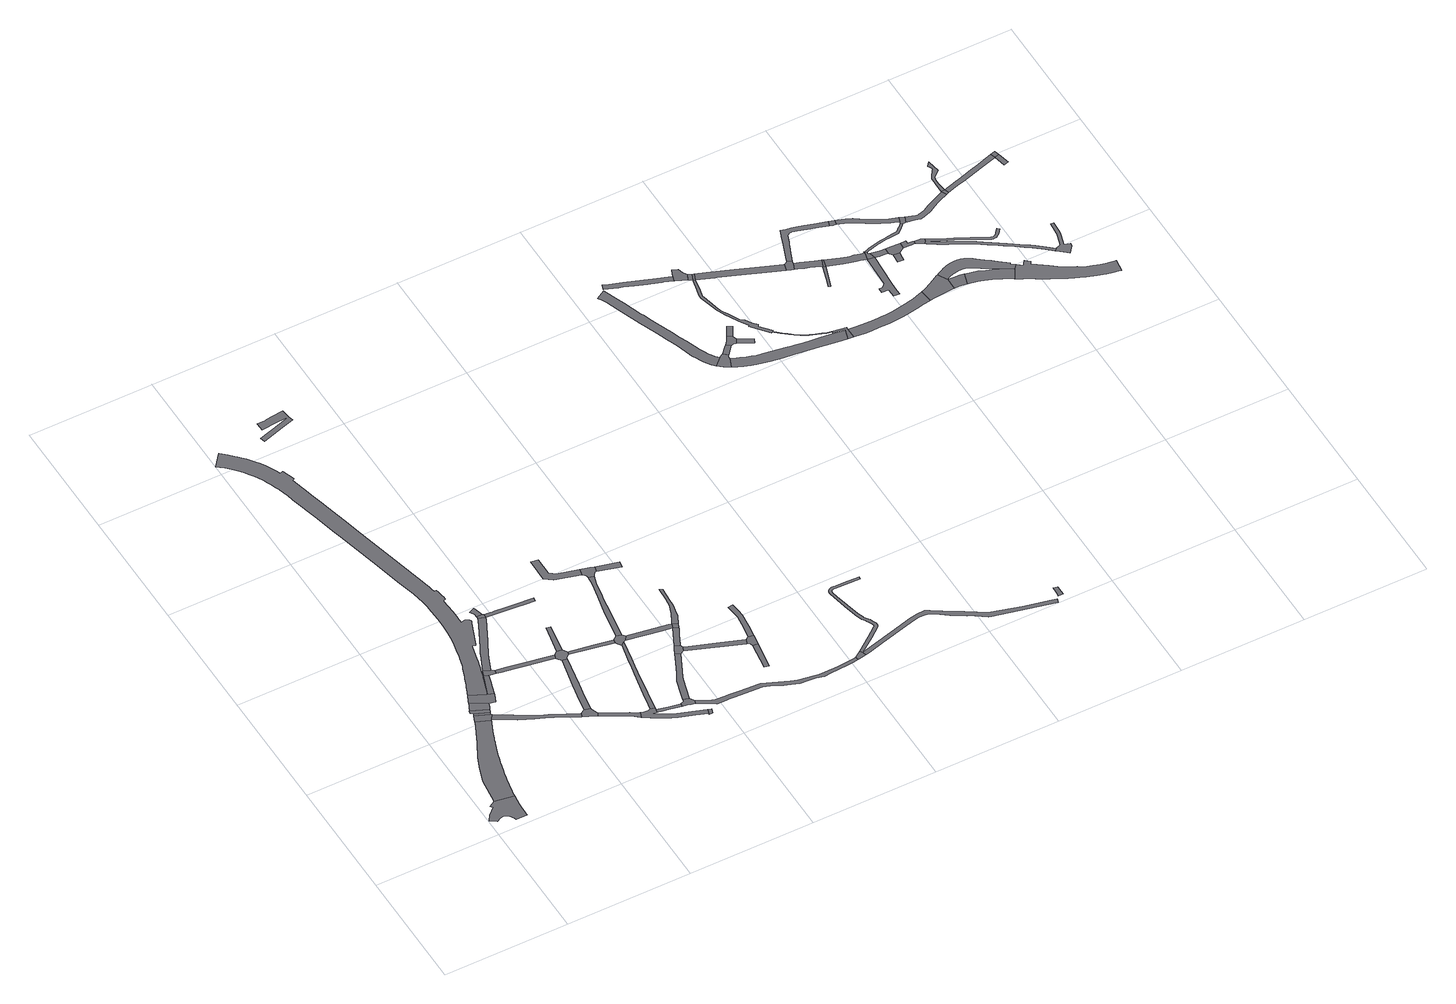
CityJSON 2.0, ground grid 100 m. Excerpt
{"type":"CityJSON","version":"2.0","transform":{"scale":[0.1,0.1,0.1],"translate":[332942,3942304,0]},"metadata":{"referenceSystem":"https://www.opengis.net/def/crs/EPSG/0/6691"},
"CityObjects":{
"road1":{"type":"Road","geometry":[{"type":"MultiSurface","lod":"1","boundaries":[[[0,1,2,3,4,5,6,7,8,9,10,11,12,13,14,15,16,17,18,19,20,21,22,23,24]]]}]},
"road2":{"type":"Road","attributes":{"function":"3","RoadStructureAttribute.sectionType":"1"},"geometry":[{"type":"MultiSurface","lod":"1","boundaries":[[[23,25,26,27,28,29,30,31,32,33,34,35,36,37,38,39,40,41,42,43,44,45,46,47,48,49,50,51,52,53,54,55,56,57,58,59,60,61,62,63,64,65,66,67,68,24]]]}]},
"road3":{"type":"Road","geometry":[{"type":"MultiSurface","lod":"1","boundaries":[[[69,70,71,72,64,63,73]]]}]},
"road4":{"type":"Road","attributes":{"function":"3","RoadStructureAttribute.sectionType":"1"},"geometry":[{"type":"MultiSurface","lod":"1","boundaries":[[[74,71,70,75,76]]]}]},
"road5":{"type":"Road","attributes":{"function":"3","RoadStructureAttribute.sectionType":"1"},"geometry":[{"type":"MultiSurface","lod":"1","boundaries":[[[77,78,79,80,81,82,74,76]]]}]},
"road6":{"type":"Road","attributes":{"function":"3","RoadStructureAttribute.sectionType":"1"},"geometry":[{"type":"MultiSurface","lod":"1","boundaries":[[[83,84,85,79,78,86,87,88,89]]]}]},
"road7":{"type":"Road","geometry":[{"type":"MultiSurface","lod":"1","boundaries":[[[90,91,92,93,94,89,88,95,96,97,98]]]}]},
"road8":{"type":"Road","attributes":{"RoadStructureAttribute.sectionType":"1"},"geometry":[{"type":"MultiSurface","lod":"1","boundaries":[[[97,99,100,101,102,103,98]]]}]},
"road9":{"type":"Road","attributes":{"RoadStructureAttribute.sectionType":"1"},"geometry":[{"type":"MultiSurface","lod":"1","boundaries":[[[104,105,106,107,108,109,110,69,73,111,112,113,114,115,116,117,118,119]]]}]},
"road10":{"type":"Road","geometry":[{"type":"MultiSurface","lod":"1","boundaries":[[[120,121,122,123,102,101,124,125]]]}]},
"road11":{"type":"Road","attributes":{"function":"3","RoadStructureAttribute.sectionType":"7"},"geometry":[{"type":"MultiSurface","lod":"1","boundaries":[[[126,127,128,129,130,131,132,133,134,135,136,137,138,139,140,141,142,143,144,145,146,147,148,149,91,90,150,151,152,153,154,155,156,157,158,159,160,161,162,163,164,165,166,167,168,169,170,171,172,173,174,175,176,177,178,179,180,181,182,183,184,185,186,187,188,189,190,191,192,193,194,195,196,197,198,199,200,201,202,203,204,205,206,207,208,209,210,211,212,213,214,215,216,217,218,219,220,221,222,223,224,225,226,227,228,229,230,231,232,233,234,235,236,237,238,239,240,241,242,243,244,245,246,247,248,249,250,251,252,253,254,255,256,257,258,259,260,261,262,263,264,265,266,267,268,269,270,271,272,273]]]}]},
"road12":{"type":"Road","attributes":{"RoadStructureAttribute.sectionType":"1"},"geometry":[{"type":"MultiSurface","lod":"1","boundaries":[[[121,274,275,276,277,278,279,280,281,282,283,284,285,286,287,288,289,122]]]}]},
"road13":{"type":"Road","geometry":[{"type":"MultiSurface","lod":"1","boundaries":[[[290,291,292,293,294,295,296,104,119]]]}]},
"road14":{"type":"Road","attributes":{"RoadStructureAttribute.sectionType":"1"},"geometry":[{"type":"MultiSurface","lod":"1","boundaries":[[[297,298,299,300,301,302,303,304,305,306,307,308,309,310,120,125]]]}]},
"road15":{"type":"Road","attributes":{"RoadStructureAttribute.sectionType":"1"},"geometry":[{"type":"MultiSurface","lod":"1","boundaries":[[[311,312,295,294,313,314,315,316]]]}]},
"road16":{"type":"Road","attributes":{"RoadStructureAttribute.sectionType":"1"},"geometry":[{"type":"MultiSurface","lod":"1","boundaries":[[[317,318,319,292,291,320,321,322,323,324]]]}]},
"road17":{"type":"Road","geometry":[{"type":"MultiSurface","lod":"1","boundaries":[[[325,326,327,328,329,282,281,330]]]}]},
"road18":{"type":"Road","geometry":[{"type":"MultiSurface","lod":"1","boundaries":[[[331,332,333,334,335,336,337,338,339,340,328,327]]]}]},
"road19":{"type":"Road","geometry":[{"type":"MultiSurface","lod":"1","boundaries":[[[315,341,342,343,344,345,304,303,316]]]}]},
"road20":{"type":"Road","attributes":{"RoadStructureAttribute.sectionType":"1"},"geometry":[{"type":"MultiSurface","lod":"1","boundaries":[[[344,346,347,348,349,345]]]}]},
"road21":{"type":"Road","attributes":{"RoadStructureAttribute.sectionType":"1"},"geometry":[{"type":"MultiSurface","lod":"1","boundaries":[[[281,350,351,352,353,354,355,356,357,358,359,360,361,362,363,330]]]}]},
"road22":{"type":"Road","geometry":[{"type":"MultiSurface","lod":"1","boundaries":[[[323,364,365,366,367,368,369,370,371,372,373,374,375,376,377,378,379,380,381,382,383,384,385,386,387,388,324]]]}]},
"road23":{"type":"Road","geometry":[{"type":"MultiSurface","lod":"1","boundaries":[[[389,390,391,383,382,392,393,394,395]]]}]},
"road24":{"type":"Road","attributes":{"RoadStructureAttribute.sectionType":"1"},"geometry":[{"type":"MultiSurface","lod":"1","boundaries":[[[396,397,398,399,400,401,402,403,404,405,406,407,402,408]]]}]},
"road25":{"type":"Road","attributes":{"RoadStructureAttribute.sectionType":"1"},"geometry":[{"type":"MultiSurface","lod":"1","boundaries":[[[409,410,343,342,411]]]}]},
"road26":{"type":"Road","attributes":{"RoadStructureAttribute.sectionType":"1"},"geometry":[{"type":"MultiSurface","lod":"1","boundaries":[[[412,413,414,415,416,386,385,417,418,419,420,421,422,423]]]}]},
"road27":{"type":"Road","geometry":[{"type":"MultiSurface","lod":"1","boundaries":[[[424,425,426,427,428,429,430,389,395]]]}]},
"road28":{"type":"Road","geometry":[{"type":"MultiSurface","lod":"1","boundaries":[[[431,373,372,432,433]]]}]},
"road29":{"type":"Road","geometry":[{"type":"MultiSurface","lod":"1","boundaries":[[[434,435,409,411,436,423,422,437,438]]]}]},
"road30":{"type":"Road","attributes":{"RoadStructureAttribute.sectionType":"1"},"geometry":[{"type":"MultiSurface","lod":"1","boundaries":[[[439,440,441,442,443,429,428,444,445,446,447]]]}]},
"road31":{"type":"Road","attributes":{"RoadStructureAttribute.sectionType":"1"},"geometry":[{"type":"MultiSurface","lod":"1","boundaries":[[[448,449,450,451,435,434,452,453,454,455,456,457]]]}]},
"road32":{"type":"Road","attributes":{"RoadStructureAttribute.sectionType":"1"},"geometry":[{"type":"MultiSurface","lod":"1","boundaries":[[[458,459,460,461,462,463,464,465]]]}]},
"road33":{"type":"Road","attributes":{"RoadStructureAttribute.sectionType":"1"},"geometry":[{"type":"MultiSurface","lod":"1","boundaries":[[[437,466,467,468,469,438]]]}]},
"road34":{"type":"Road","geometry":[{"type":"MultiSurface","lod":"1","boundaries":[[[470,471,472,447,446,473,474,475]]]}]},
"road35":{"type":"Road","attributes":{"RoadStructureAttribute.sectionType":"1"},"geometry":[{"type":"MultiSurface","lod":"1","boundaries":[[[467,470,475,476,477,478,479,480]]]}]},
"road36":{"type":"Road","geometry":[{"type":"MultiSurface","lod":"1","boundaries":[[[481,482,483,484,485,486,465,464,487,488,448,457]]]}]},
"road37":{"type":"Road","geometry":[{"type":"MultiSurface","lod":"1","boundaries":[[[489,468,467,480]]]}]},
"road38":{"type":"Road","attributes":{"RoadStructureAttribute.sectionType":"1"},"geometry":[{"type":"MultiSurface","lod":"1","boundaries":[[[490,491,492,474,473,493]]]}]},
"road39":{"type":"Road","attributes":{"RoadStructureAttribute.sectionType":"1"},"geometry":[{"type":"MultiSurface","lod":"1","boundaries":[[[494,495,485,484]]]}]},
"road40":{"type":"Road","attributes":{"RoadStructureAttribute.sectionType":"1"},"geometry":[{"type":"MultiSurface","lod":"1","boundaries":[[[496,497,498,499,500,501,502,503,504,505,506,507,508,468,489]]]}]},
"road41":{"type":"Road","attributes":{"RoadStructureAttribute.sectionType":"1"},"geometry":[{"type":"MultiSurface","lod":"1","boundaries":[[[509,510,511,512,513,514,515,516,517,518,519,520,521,522,523,427,426,524,525,526,527,528,529,530,531,532,533,534,535,536,537,538,539,540,541,542]]]}]},
"road42":{"type":"Road","attributes":{"RoadStructureAttribute.sectionType":"1"},"geometry":[{"type":"MultiSurface","lod":"1","boundaries":[[[543,544,545,546]]]}]},
"road43":{"type":"Road","geometry":[{"type":"MultiSurface","lod":"1","boundaries":[[[547,546,545,548,549,490,493]]]}]},
"road44":{"type":"Road","attributes":{"RoadStructureAttribute.sectionType":"1"},"geometry":[{"type":"MultiSurface","lod":"1","boundaries":[[[548,550,551,552,553,554,555,556,557,558,559,549]]]}]},
"road45":{"type":"Road","geometry":[{"type":"MultiSurface","lod":"1","boundaries":[[[542,541,560,561,562,563]]]}]},
"road46":{"type":"Road","attributes":{"RoadStructureAttribute.sectionType":"1"},"geometry":[{"type":"MultiSurface","lod":"1","boundaries":[[[564,565,566,567,568,569,570,571,572,573,574,575,576,577,578,579,580,581,582,583,584,585,586,587,588,589,590,591,592,593,594,595,596,597,598,599,600,601,602,603,604,605,606,607,608,609,610,611,612,613,614,615,616,617,618,619,620,621,622,623,624,625,626,627,628,563,562]]]}]},
"road47":{"type":"Road","attributes":{"RoadStructureAttribute.sectionType":"1"},"geometry":[{"type":"MultiSurface","lod":"1","boundaries":[[[561,629,630,631,632,633,634,635,636,637,638,639,640,641,642,643,644,645,646,647,648,649,650,651,652,653,654,562]]]}]},
"road48":{"type":"Road","attributes":{"function":"2","RoadStructureAttribute.sectionType":"1"},"geometry":[{"type":"MultiSurface","lod":"1","boundaries":[[[655,656,657,658,659,660,661,662,663,664,665,666,667,668,669,670,671,672,673,674,675,676,677,678,679,680,681,682,683,684,685,686,687,688,689,690,691,692,693,694,695]]]}]},
"road49":{"type":"Road","geometry":[{"type":"MultiSurface","lod":"1","boundaries":[[[694,696,697,698,699,700,701,702,703,704,705,695]]]}]},
"road50":{"type":"Road","geometry":[{"type":"MultiSurface","lod":"1","boundaries":[[[706,707,708,709,710]]]}]},
"road51":{"type":"Road","attributes":{"RoadStructureAttribute.sectionType":"1"},"geometry":[{"type":"MultiSurface","lod":"1","boundaries":[[[711,704,703,712,713]]]}]},
"road52":{"type":"Road","attributes":{"RoadStructureAttribute.sectionType":"1"},"geometry":[{"type":"MultiSurface","lod":"1","boundaries":[[[714,715,716,717,718,719,720,721,722,723,724,725,726,727,728,729,730,731,732,733,734]]]}]},
"road53":{"type":"Road","geometry":[{"type":"MultiSurface","lod":"1","boundaries":[[[735,736,737,713,712,738,739,740]]]}]},
"road54":{"type":"Road","attributes":{"RoadStructureAttribute.sectionType":"1"},"geometry":[{"type":"MultiSurface","lod":"1","boundaries":[[[741,742,736,735]]]}]},
"road55":{"type":"Road","geometry":[{"type":"MultiSurface","lod":"1","boundaries":[[[739,743,744,740]]]}]},
"road56":{"type":"Road","geometry":[{"type":"MultiSurface","lod":"1","boundaries":[[[725,724,745,746,747,748,749,750,751,752]]]}]},
"road57":{"type":"Road","attributes":{"function":"2","RoadStructureAttribute.sectionType":"1"},"geometry":[{"type":"MultiSurface","lod":"1","boundaries":[[[753,754,755,756,757,758,759,760,761,762,763,764,765,766,767,700,699,768,769,770,771,772,773,774,775,776,777,778,779,780,781,782,783]]]}]},
"road58":{"type":"Road","attributes":{"RoadStructureAttribute.sectionType":"1"},"geometry":[{"type":"MultiSurface","lod":"1","boundaries":[[[748,747,784,785,786]]]}]},
"road59":{"type":"Road","geometry":[{"type":"MultiSurface","lod":"1","boundaries":[[[785,787,788,789,786]]]}]},
"road60":{"type":"Road","attributes":{"RoadStructureAttribute.sectionType":"1"},"geometry":[{"type":"MultiSurface","lod":"1","boundaries":[[[790,791,792,793,794,795,796,797,798,799,800,801,802,803,804,805,806,807,808,809,810,811,812,813,814,815,816,817,818,819,820,821,822,788,787,823,824,825,826,827,828,829,830,831,832,833,834,835,836,837,838,839,840,841,842,843,844,845,846,847,848]]]}]},
"road61":{"type":"Road","attributes":{"RoadStructureAttribute.sectionType":"1"},"geometry":[{"type":"MultiSurface","lod":"1","boundaries":[[[849,850,851,852,853,789,788,854,855,856,857,858,859]]]}]},
"road62":{"type":"Road","geometry":[{"type":"MultiSurface","lod":"1","boundaries":[[[783,860,861,862,863,790,848,864,865,753]]]}]},
"road63":{"type":"Road","geometry":[{"type":"MultiSurface","lod":"1","boundaries":[[[866,867,868,869,870,871,872,873,874,849,859]]]}]},
"road64":{"type":"Road","attributes":{"RoadStructureAttribute.sectionType":"1"},"geometry":[{"type":"MultiSurface","lod":"1","boundaries":[[[867,875,876,877,878,879,880,881,882,883,868]]]}]},
"road65":{"type":"Road","attributes":{"RoadStructureAttribute.sectionType":"1"},"geometry":[{"type":"MultiSurface","lod":"1","boundaries":[[[884,885,886,887,888,889,890]]]}]},
"road66":{"type":"Road","attributes":{"function":"2","RoadStructureAttribute.sectionType":"1"},"geometry":[{"type":"MultiSurface","lod":"1","boundaries":[[[891,892,893,894,895,896,897,898,899,900,901,902,903,904,905,906,907,908,909,910,911,912,913,914,915,916,917,862,861]]]}]},
"road67":{"type":"Road","geometry":[{"type":"MultiSurface","lod":"1","boundaries":[[[918,880,879,884,890]]]}]},
"road68":{"type":"Road","attributes":{"RoadStructureAttribute.sectionType":"1"},"geometry":[{"type":"MultiSurface","lod":"1","boundaries":[[[919,920,921,922,923,924,925,926,927,928,929,870,869,930,931,932,933,934,935,936,937,938,939,940,941,942,943,944,945]]]}]},
"road69":{"type":"Road","attributes":{"RoadStructureAttribute.sectionType":"1"},"geometry":[{"type":"MultiSurface","lod":"1","boundaries":[[[946,947,948,949,950,951,952,953,918,890,954,955,956,957,958]]]}]},
"road70":{"type":"Road","geometry":[{"type":"MultiSurface","lod":"1","boundaries":[[[958,959,960,961,962,963,964,965,966,967,968,969,970,971,972]]]}]},
"road71":{"type":"Road","geometry":[{"type":"MultiSurface","lod":"1","boundaries":[[[973,974,975,976,977,978,979,980,981,946,958,972]]]}]},
"road72":{"type":"Road","geometry":[{"type":"MultiSurface","lod":"1","boundaries":[[[982,919,945,983,984,985,986]]]}]},
"road73":{"type":"Road","attributes":{"RoadStructureAttribute.sectionType":"1"},"geometry":[{"type":"MultiSurface","lod":"1","boundaries":[[[987,988,989,990,991,992,993,994,973,972]]]}]},
"road74":{"type":"Road","geometry":[{"type":"MultiSurface","lod":"1","boundaries":[[[995,996,997,906,905,998,999,1000,1001,1002,1003,1004,1005,1006]]]}]},
"road75":{"type":"Road","geometry":[{"type":"MultiSurface","lod":"1","boundaries":[[[1007,1008,1009,1010,1011]]]}]},
"road76":{"type":"Road","geometry":[{"type":"MultiSurface","lod":"1","boundaries":[[[1010,1012,1013,1014,991,990,1015,1011]]]}]},
"road77":{"type":"Road","attributes":{"RoadStructureAttribute.sectionType":"1"},"geometry":[{"type":"MultiSurface","lod":"1","boundaries":[[[1016,1017,1018,1019,1020,1021,1022,1023,1024,1025,1026,1027,1028,1029,1030,1031,1032,1033,1034,1035,1036,1037,1038,1039,1040,1041,1042,1043,1044,981,980]]]}]},
"road78":{"type":"Road","attributes":{"RoadStructureAttribute.sectionType":"1"},"geometry":[{"type":"MultiSurface","lod":"1","boundaries":[[[1045,1046,1047,1048,1049,1050,1051,1052,1053,1054,1055,1056,1057,1058,1059,982,986,1060,1061,1062,1063,1064,1065,1066,1067,1068,1069]]]}]},
"road79":{"type":"Road","attributes":{"function":"2","RoadStructureAttribute.sectionType":"1"},"geometry":[{"type":"MultiSurface","lod":"1","boundaries":[[[1070,1071,1072,1073,1074,1004,1003,1075,1076,1077]]]}]},
"road80":{"type":"Road","attributes":{"RoadStructureAttribute.sectionType":"1"},"geometry":[{"type":"MultiSurface","lod":"1","boundaries":[[[1078,1079,1080,1081,1082,1013,1012,1083,1084,1085]]]}]},
"road81":{"type":"Road","geometry":[{"type":"MultiSurface","lod":"1","boundaries":[[[1086,1087,1088,1089,1090,1091,1092,1093,1094,1095,1096,1078,1085]]]}]},
"road82":{"type":"Road","geometry":[{"type":"MultiSurface","lod":"1","boundaries":[[[1068,1097,1031,1030,1098,1099,1100,1101,1102,1069]]]}]},
"road83":{"type":"Road","attributes":{"RoadStructureAttribute.sectionType":"1"},"geometry":[{"type":"MultiSurface","lod":"1","boundaries":[[[1005,1103,1104,1105,1106,1107,1108,1109,1110,1111,1112,1113,1114,1115,1116,1117,1118,1119,1120,1121,1122,1123,1124,1125,1126,1127,1128,1129,1130,1131,1132,1133,1134,1135,1136,1137,1138,1139,1140,1141,1142,1143,1006]]]}]},
"road84":{"type":"Road","attributes":{"function":"2"},"geometry":[{"type":"MultiSurface","lod":"1","boundaries":[[[1144,1145,1146,1147,1148,1149,1150,1151,1152,1153,1154,1070,1077,1155,1156,1157,1158,1159,1160,1161,1162,1163]]]}]},
"road85":{"type":"Road","attributes":{"RoadStructureAttribute.sectionType":"1"},"geometry":[{"type":"MultiSurface","lod":"1","boundaries":[[[1164,1165,1166,1167,1168,1169,1170,1171,1172,1173,1174,1175,1176,1177,1178,1179,1180,1181,1182,1183,1184,1185,1186,1187,1188,1189,1190,1191,1192,1193,1194,1195,1196,1197,1198,1102,1101]]]}]},
"road86":{"type":"Road","attributes":{"RoadStructureAttribute.sectionType":"1"},"geometry":[{"type":"MultiSurface","lod":"1","boundaries":[[[1199,1200,1201,1202,1203,1204,1205,1206,1207,1208,1209,1210,1211,1212,1213,1214,1215,1216,1090,1217,1218,1219,1220,1221,1222,1223,1224,1225,1226,1227,1228,1229,1230,1231,1232,1233,1234,1235,1236,1237,1238,1239,1091,1090,1089,1240,1241,1242,1243,1244,1245,1246,1247,1248,1249,1250,1251,1252,1253,1254,1255,1256,1257,1258,1259]]]}]},
"road87":{"type":"Road","geometry":[{"type":"MultiSurface","lod":"1","boundaries":[[[1260,1180,1179,1261,1262]]]}]},
"road88":{"type":"Road","geometry":[{"type":"MultiSurface","lod":"1","boundaries":[[[1263,1264,1265,1266,1267,1268,1269,1270,1271,1272,1273,1274,1275,1276,1277,1278,1279,1280,1281,1282,1283,1284,1285,1286,1287,1288,1289,1290,1291,1292,1293,1294,1295,1122,1121,1144,1163]]]}]},
"road89":{"type":"Road","attributes":{"RoadStructureAttribute.sectionType":"1"},"geometry":[{"type":"MultiSurface","lod":"1","boundaries":[[[1296,1297,1298,1299,1300,1301,1302,1303,1304,1305,1306,1307,1308,1309,1310,1311,1312,1313,1314,1315,1316,1317,1318,1319,1320,1260,1262]]]}]},
"road90":{"type":"Road","geometry":[{"type":"MultiSurface","lod":"1","boundaries":[[[1259,1258,1321,1322,1323,1324,1325,1326,1327,1328,1329,1330,1331,1332,1333,1334,1335,1336,1337,1338,1339]]]}]},
"road91":{"type":"Road","attributes":{"RoadStructureAttribute.sectionType":"1"},"geometry":[{"type":"MultiSurface","lod":"1","boundaries":[[[1261,1340,1341,1342,1343,1344,1345,1346,1347,1348,1349,1350,1351,1352,1262]]]}]},
"road92":{"type":"Road","geometry":[{"type":"MultiSurface","lod":"1","boundaries":[[[1344,1353,1354,1355]]]}]},
"road93":{"type":"Road","geometry":[{"type":"MultiSurface","lod":"1","boundaries":[[[1356,1345,1344,1355]]]}]}
},
"vertices":[
[85,264,0],[97,246,0],[39,190,0],[8,148,0],[58,111,0],[86,127,0],[117,133,0],[142,126,0],[158,109,0],[177,85,0],[184,65,0],[273,65,0],[273,70,0],[272,90,0],[272,109,0],[273,129,0],[273,151,0],[274,166,0],[275,185,0],[277,204,0],[279,223,0],[282,245,0],[284,262,0],[285,268,0],[131,290,0],
[286,281,0],[289,300,0],[293,319,0],[296,339,0],[300,364,0],[303,377,0],[307,396,0],[311,415,0],[315,435,0],[319,454,0],[326,482,0],[328,492,0],[333,511,0],[338,530,0],[343,549,0],[348,568,0],[353,587,0],[358,606,0],[364,625,0],[369,643,0],[375,662,0],[381,680,0],[387,699,0],[393,718,0],[400,736,0],[408,760,0],[413,773,0],[420,791,0],[426,810,0],[434,828,0],[441,846,0],[448,864,0],[459,891,0],[463,901,0],[471,919,0],[479,937,0],[487,955,0],[495,973,0],[499,984,0],[395,1030,0],[307,846,0],[241,721,0],[205,640,0],[158,508,0],
[530,1032,0],[523,1037,0],[412,1084,0],[390,1032,0],[502,990,0],
[421,1103,0],[527,1047,0],[531,1055,0],
[535,1065,0],[543,1084,0],[412,1140,0],[409,1141,0],[403,1116,0],[409,1114,0],
[432,1188,0],[424,1169,0],[413,1146,0],[551,1103,0],[559,1122,0],[564,1135,0],[440,1206,0],
[596,1218,0],[473,1279,0],[464,1261,0],[456,1243,0],[448,1224,0],[617,1127,0],[643,1189,0],[647,1203,0],[600,1217,0],
[675,1297,0],[677,1303,0],[697,1373,0],[664,1386,0],[642,1328,0],
[1090,731,0],[905,822,0],[883,833,0],[851,848,0],[799,872,0],[661,953,0],[570,1006,0],[573,954,0],[591,944,0],[666,899,0],[775,846,0],[844,819,0],[879,805,0],[904,791,0],[1045,717,0],[1075,702,0],
[761,1396,0],[734,1410,0],[683,1432,0],[666,1392,0],[712,1373,0],[754,1363,0],
[646,1876,0],[640,1821,0],[634,1775,0],[613,1675,0],[605,1635,0],[600,1616,0],[594,1596,0],[589,1577,0],[582,1554,0],[577,1539,0],[570,1520,0],[563,1501,0],[556,1483,0],[549,1464,0],[541,1446,0],[534,1427,0],[533,1426,0],[526,1408,0],[519,1390,0],[511,1371,0],[503,1353,0],[496,1334,0],[486,1311,0],[480,1298,0],[602,1236,0],[612,1261,0],[616,1273,0],[623,1292,0],[630,1311,0],[636,1330,0],[637,1332,0],[643,1350,0],[652,1377,0],[656,1388,0],[662,1408,0],[668,1427,0],[674,1447,0],[680,1466,0],[686,1486,0],[691,1506,0],[697,1527,0],[702,1545,0],[707,1565,0],[712,1584,0],[717,1604,0],[722,1623,0],[726,1643,0],[731,1663,0],[736,1682,0],[762,1673,0],[765,1681,0],[812,1800,0],[834,1855,0],[834,1856,0],[840,1868,0],[848,1888,0],[848,1902,0],[841,1910,0],[828,1917,0],[815,1923,0],[806,1923,0],[794,1921,0],[779,1917,0],[779,1942,0],[780,1968,0],[780,2004,0],[780,2046,0],[776,2097,0],[773,2155,0],[773,2160,0],[774,2162,0],[788,2165,0],[790,2166,0],[792,2168,0],[793,2171,0],[791,2192,0],[788,2219,0],[781,2261,0],[779,2269,0],[777,2272,0],[759,2272,0],[755,2305,0],[750,2332,0],[747,2348,0],[722,2443,0],[667,2674,0],[601,2947,0],[561,3113,0],[547,3172,0],[515,3301,0],[487,3415,0],[467,3496,0],[443,3592,0],[426,3657,0],[414,3699,0],[413,3702,0],[414,3703,0],[426,3707,0],[429,3709,0],[430,3711,0],[430,3716,0],[394,3810,0],[371,3803,0],[361,3830,0],[339,3879,0],[321,3916,0],[293,3957,0],[265,3997,0],[230,4043,0],[205,4071,0],[184,4092,0],[167,4109,0],[132,4142,0],[86,4186,0],[5,4085,0],[30,4064,0],[57,4040,0],[93,4006,0],[122,3972,0],[149,3938,0],[172,3906,0],[198,3868,0],[217,3835,0],[234,3802,0],[245,3777,0],[258,3745,0],[274,3704,0],[283,3680,0],[288,3667,0],[298,3634,0],[312,3587,0],[323,3538,0],[378,3314,0],[427,3115,0],[442,3056,0],[520,2736,0],[586,2462,0],[602,2400,0],[620,2321,0],[631,2268,0],[638,2223,0],[643,2187,0],[646,2170,0],[649,2115,0],[651,2063,0],[652,1999,0],[651,1938,0],[649,1922,0],
[781,1522,0],[794,1550,0],[796,1554,0],[809,1579,0],[835,1630,0],[853,1666,0],[948,1855,0],[954,1874,0],[901,1890,0],[897,1876,0],[843,1768,0],[777,1639,0],[776,1636,0],[751,1588,0],[744,1573,0],[731,1544,0],
[1121,678,0],[1176,651,0],[1193,676,0],[1176,713,0],[1169,739,0],[1125,751,0],[1122,749,0],
[788,1356,0],[846,1346,0],[885,1339,0],[975,1323,0],[1129,1297,0],[1144,1294,0],[1191,1286,0],[1201,1316,0],[1173,1321,0],[1129,1329,0],[984,1356,0],[881,1375,0],[865,1378,0],[837,1383,0],
[1170,995,0],[1149,894,0],[1188,857,0],[1212,982,0],[1260,1237,0],[1222,1244,0],
[1434,543,0],[1390,569,0],[1231,656,0],[1213,631,0],[1286,592,0],[1387,537,0],[1438,488,0],[1457,533,0],
[952,1904,0],[949,1906,0],[946,1909,0],[903,1910,0],[903,1901,0],[957,1904,0],
[945,1914,0],[943,1926,0],[928,1981,0],[925,1991,0],[880,1972,0],[892,1955,0],[894,1950,0],[897,1943,0],[901,1931,0],[903,1915,0],
[1262,1248,0],[1289,1271,0],[1297,1296,0],[1272,1333,0],[1233,1339,0],
[1288,1426,0],[1313,1567,0],[1278,1575,0],[1242,1384,0],
[968,1873,0],[1084,1862,0],[1120,1859,0],[1188,1853,0],[1261,1846,0],[1339,1839,0],[1342,1869,0],[1195,1882,0],[1186,1883,0],[1128,1888,0],[1042,1896,0],[1025,1897,0],[983,1901,0],[963,1903,0],
[1497,451,0],[1538,425,0],[1560,412,0],[1597,393,0],[1618,382,0],[1627,378,0],[1669,360,0],[1786,318,0],[1875,286,0],[1888,324,0],[1785,361,0],[1683,397,0],[1644,414,0],[1615,428,0],[1597,437,0],[1580,446,0],[1559,459,0],[1518,485,0],[1563,476,0],[1569,504,0],[1569,509,0],[1571,521,0],[1537,527,0],[1520,519,0],[1475,526,0],
[1749,462,0],[1659,482,0],[1572,503,0],[1584,471,0],[1591,470,0],[1661,455,0],[1745,438,0],
[593,4313,0],[545,4308,0],[532,4302,0],[464,4299,0],[468,4235,0],[600,4244,0],[690,4249,0],[602,4223,0],[416,4166,0],[427,4128,0],[606,4182,0],[701,4211,0],[682,4322,0],
[1638,1237,0],[1490,1263,0],[1632,1207,0],
[1631,1005,0],[1618,941,0],[1606,885,0],[1562,679,0],[1545,574,0],[1591,639,0],[1596,674,0],[1634,881,0],[1645,942,0],[1659,1016,0],[1692,1186,0],[1664,1162,0],
[1784,431,0],[1811,425,0],[1841,418,0],[1853,446,0],[1827,481,0],[1783,496,0],[1777,474,0],
[1915,314,0],[1875,276,0],[1902,278,0],
[1712,1254,0],[1673,1263,0],[1644,1191,0],[1706,1192,0],[1731,1228,0],
[1936,876,0],[1869,735,0],[1864,726,0],[1834,671,0],[1803,565,0],[1878,661,0],[1890,686,0],[1986,887,0],[1949,904,0],
[1781,1854,0],[1772,1784,0],[1748,1661,0],[1709,1491,0],[1715,1275,0],[1749,1485,0],[1768,1618,0],[1779,1661,0],[1801,1776,0],[1822,1841,0],
[1598,1993,0],[1552,2029,0],[1552,2175,0],[1499,2184,0],[1494,1997,0],[1552,1951,0],[1750,1898,0],[1764,1949,0],
[1981,1146,0],[2060,1132,0],[2073,1171,0],[2051,1174,0],
[1984,977,0],[1977,962,0],[1973,954,0],[2016,900,0],[2030,937,0],[2024,957,0],
[2032,974,0],[2042,996,0],[2076,1066,0],[2094,1101,0],[2099,1114,0],
[1826,1854,0],[1838,1867,0],[1848,1874,0],[1855,1874,0],[1868,1921,0],[1838,1929,0],[1764,1891,0],[1774,1870,0],
[2116,1150,0],
[2457,778,0],[2259,852,0],[2070,922,0],[2443,740,0],
[2038,1825,0],[2048,1873,0],
[2145,1212,0],[2149,1221,0],[2155,1247,0],[2169,1321,0],[2171,1330,0],[2174,1374,0],[2182,1492,0],[2160,1502,0],[2154,1402,0],[2146,1330,0],[2133,1298,0],[2123,1266,0],[2081,1186,0],
[3021,242,0],[2900,231,0],[2793,228,0],[2744,231,0],[2717,236,0],[2588,254,0],[2536,273,0],[2342,359,0],[2330,359,0],[2174,370,0],[2092,375,0],[2065,376,0],[1986,381,0],[1961,389,0],[1890,424,0],[1873,401,0],[1919,371,0],[1974,337,0],[2045,334,0],[2072,336,0],[2119,333,0],[2333,320,0],[2387,306,0],[2474,262,0],[2524,241,0],[2583,221,0],[2652,216,0],[2709,211,0],[2768,196,0],[2825,200,0],[2959,208,0],[3011,214,0],[3055,219,0],[3052,245,0],
[2439,483,0],[2478,477,0],[2512,702,0],[2472,708,0],
[2461,734,0],[2524,786,0],[2485,792,0],
[2525,788,0],[2541,885,0],[2553,999,0],[2549,1045,0],[2541,1115,0],[2501,1111,0],[2509,1041,0],[2513,999,0],[2501,891,0],[2485,795,0],
[3097,225,0],[3123,230,0],[3117,262,0],[3102,282,0],
[3242,353,0],[3324,420,0],[3333,430,0],[3337,436,0],[3340,444,0],[3341,450,0],[3341,457,0],[3340,463,0],[3337,472,0],[3331,488,0],[3319,514,0],[3311,526,0],[3304,537,0],[3291,557,0],[3287,567,0],[3272,610,0],[3248,719,0],[3225,828,0],[3216,872,0],[3216,876,0],[3216,881,0],[3217,885,0],[3219,889,0],[3222,893,0],[3225,895,0],[3229,896,0],[3235,898,0],[3241,898,0],[3250,898,0],[3252,898,0],[3367,893,0],[3452,889,0],[3453,911,0],[3368,915,0],[3258,920,0],[3253,920,0],[3240,920,0],[3231,920,0],[3221,917,0],[3214,914,0],[3208,910,0],[3203,905,0],[3199,900,0],[3196,892,0],[3194,885,0],[3194,879,0],[3194,870,0],[3211,788,0],[3227,714,0],[3251,606,0],[3264,559,0],[3269,546,0],[3283,524,0],[3290,513,0],[3297,502,0],[3308,478,0],[3313,464,0],[3315,457,0],[3316,455,0],[3316,452,0],[3315,451,0],[3314,448,0],[3313,445,0],[3307,438,0],[3226,373,0],
[3159,238,0],[3293,278,0],[3514,336,0],[3623,364,0],[3658,364,0],[3708,359,0],[3747,335,0],[3834,269,0],[3935,205,0],[3948,205,0],[3987,177,0],[4063,123,0],[4086,115,0],[4564,2,0],[4572,36,0],[4520,48,0],[4325,94,0],[4103,155,0],[4091,159,0],[3941,254,0],[3806,337,0],[3733,384,0],[3701,401,0],[3636,397,0],[3569,384,0],[3480,361,0],
[3613,3276,0],[3597,3299,0],[3584,3321,0],[3572,3346,0],[3551,3387,0],[3533,3434,0],[3521,3468,0],[3507,3504,0],[3486,3559,0],[3463,3623,0],[3440,3683,0],[3395,3798,0],[3366,3874,0],[3359,3892,0],[3331,3966,0],[3303,4042,0],[3284,4094,0],[3238,4216,0],[3165,4172,0],[3170,4165,0],[3182,4145,0],[3199,4106,0],[3236,4010,0],[3250,3976,0],[3311,3814,0],[3366,3667,0],[3397,3585,0],[3417,3535,0],[3433,3490,0],[3443,3458,0],[3457,3410,0],[3466,3380,0],[3472,3361,0],[3476,3352,0],[3488,3326,0],[3502,3299,0],[3519,3267,0],[3534,3241,0],[3554,3214,0],[3575,3190,0],[3637,3251,0],
[3596,3171,0],[3618,3155,0],[3642,3139,0],[3662,3129,0],[3695,3206,0],[3693,3227,0],[3695,3229,0],[3705,3240,0],[3674,3268,0],[3672,3268,0],
[4635,137,0],[4600,144,0],[4597,88,0],[4594,56,0],[4634,56,0],
[3718,3317,0],[3765,3308,0],[3734,3336,0],
[3240,4227,0],[3244,4225,0],[3273,4215,0],[3344,4189,0],[3376,4178,0],[3450,4149,0],[3540,4116,0],[3560,4109,0],[3639,4083,0],[3651,4079,0],[3716,4053,0],[3734,4097,0],[3706,4108,0],[3705,4104,0],[3601,4142,0],[3571,4153,0],[3481,4186,0],[3396,4217,0],[3326,4243,0],[3305,4251,0],[3256,4269,0],
[3818,3381,0],[3782,3402,0],[3760,3366,0],[3797,3315,0],[3807,3310,0],[3826,3346,0],
[3866,3463,0],[3830,3486,0],
[3921,3249,0],[3940,3286,0],
[3723,4051,0],[3768,4031,0],[3807,4013,0],[3830,4061,0],[3815,4091,0],[3806,4115,0],[3802,4136,0],[3757,4154,0],
[4541,3041,0],[4430,3056,0],[4354,3066,0],[4296,3074,0],[4224,3082,0],[4163,3092,0],[4140,3096,0],[4091,3103,0],[3981,3120,0],[3924,3130,0],[3876,3139,0],[3841,3149,0],[3809,3160,0],[3764,3177,0],[3717,3196,0],[3678,3120,0],[3704,3108,0],[3743,3091,0],[3793,3073,0],[3833,3062,0],[3881,3050,0],[3931,3040,0],[3987,3030,0],[4027,3025,0],[4113,3014,0],[4267,2994,0],[4306,2988,0],[4348,2982,0],[4414,2973,0],[4466,2966,0],[4517,2960,0],
[3815,4009,0],[3840,3997,0],[3860,4049,0],
[3839,3991,0],[3857,3988,0],[3878,4042,0],
[4455,3078,0],[4425,3083,0],[4388,3096,0],[4342,3114,0],[4302,3130,0],[4278,3140,0],[4239,3161,0],[4201,3188,0],[4188,3199,0],[4168,3216,0],[4137,3242,0],[4109,3267,0],[4088,3285,0],[4096,3292,0],[4024,3377,0],[4032,3391,0],[4000,3428,0],[3971,3476,0],[3944,3494,0],[3917,3547,0],[3897,3585,0],[3893,3592,0],[3878,3622,0],[3867,3645,0],[3863,3656,0],[3863,3658,0],[3861,3665,0],[3852,3695,0],[3825,3815,0],[3823,3825,0],[3825,3833,0],[3826,3843,0],[3835,3883,0],[3838,3983,0],[3833,3960,0],[3825,3926,0],[3816,3886,0],[3805,3840,0],[3803,3832,0],[3803,3823,0],[3805,3810,0],[3826,3732,0],[3845,3655,0],[3846,3654,0],[3866,3608,0],[3875,3590,0],[3926,3494,0],[3970,3415,0],[3964,3407,0],[4074,3275,0],[4081,3281,0],[4130,3238,0],[4176,3199,0],[4204,3177,0],[4241,3152,0],[4297,3124,0],[4346,3105,0],[4413,3081,0],[4452,3071,0],
[4480,3807,0],[4477,3808,0],[4353,3857,0],[4150,3937,0],[3960,4011,0],[3990,3936,0],[4000,3932,0],[4197,3855,0],[4298,3815,0],[4400,3775,0],[4462,3751,0],
[4551,2955,0],[4562,2954,0],[4564,3040,0],[4566,3059,0],[4452,3061,0],[4541,3048,0],
[4495,3738,0],[4518,3730,0],[4538,3786,0],[4544,3807,0],[4507,3825,0],[4502,3817,0],[4495,3812,0],[4488,3808,0],[4485,3807,0],
[4564,3713,0],[4586,3705,0],[4621,3693,0],[4657,3679,0],[4708,3659,0],[4731,3714,0],[4688,3730,0],[4683,3732,0],[4582,3770,0],
[4706,3652,0],[4687,3591,0],[4661,3513,0],[4644,3468,0],[4663,3462,0],[4689,3540,0],[4724,3646,0],
[4613,2947,0],[4651,2945,0],[4703,2945,0],[4757,2943,0],[4797,2943,0],[4850,2944,0],[4885,2946,0],[4925,2949,0],[4963,2953,0],[5002,2959,0],[5047,2965,0],[5114,2979,0],[5155,2986,0],[5204,2993,0],[5210,2994,0],[5197,3096,0],[5147,3079,0],[5112,3070,0],[5079,3062,0],[5037,3054,0],[4994,3047,0],[4928,3035,0],[4873,3030,0],[4825,3027,0],[4771,3027,0],[4705,3028,0],[4619,3035,0],
[4742,3710,0],
[4955,4019,0],[4856,4047,0],[4786,4067,0],[4732,4082,0],[4694,4091,0],[4659,4098,0],[4616,4108,0],[4589,4036,0],[4567,3979,0],[4550,3935,0],[4516,3843,0],[4562,3856,0],[4571,3877,0],[4584,3909,0],[4597,3940,0],[4606,3961,0],[4612,3975,0],[4640,4042,0],[4663,4052,0],[4676,4055,0],[4687,4056,0],[4701,4052,0],[4720,4047,0],[4719,4043,0],[4814,4016,0],[4845,4007,0],[4942,3977,0],
[5029,3623,0],[4991,3633,0],[4982,3636,0],[4956,3642,0],[4925,3648,0],[4907,3652,0],[4884,3657,0],[4859,3664,0],[4845,3606,0],[4902,3592,0],[4938,3583,0],[4967,3577,0],[5014,3560,0],
[5013,3509,0],[5009,3398,0],[5007,3306,0],[5006,3299,0],[4976,3271,0],[4948,3269,0],[4948,3230,0],[5002,3228,0],[5004,3160,0],[5052,3157,0],[5050,3190,0],[5049,3219,0],[5053,3290,0],[5070,3552,0],
[5058,3602,0],[5050,3604,0],[5048,3606,0],[5046,3608,0],[5045,3611,0],[5045,3614,0],[5046,3617,0],[5048,3621,0],[5030,3634,0],
[5000,4005,0],[4962,3971,0],[4967,3969,0],[4976,3967,0],[4988,3963,0],
[5106,3544,0],[5135,3541,0],[5169,3540,0],[5174,3540,0],[5177,3589,0],[5133,3591,0],[5123,3591,0],[5118,3592,0],
[5369,3181,0],[5288,3138,0],[5232,3111,0],[5249,2999,0],[5301,3005,0],[5351,3011,0],[5368,3012,0],[5397,3014,0],[5416,3013,0],[5416,3111,0],[5416,3114,0],[5378,3186,0],
[5192,3435,0],[5239,3431,0],[5242,3456,0],[5247,3502,0],[5198,3506,0],
[5293,3533,0],[5295,3583,0],[5217,3587,0],[5198,3507,0],
[5054,3623,0],[5065,3627,0],[5084,3632,0],[5087,3633,0],[5114,3640,0],[5140,3646,0],[5151,3649,0],[5171,3653,0],[5226,3662,0],[5257,3665,0],[5285,3667,0],[5335,3669,0],[5350,3683,0],[5363,3696,0],[5402,3735,0],[5388,3747,0],[5360,3716,0],[5357,3718,0],[5329,3691,0],[5326,3691,0],[5298,3688,0],[5258,3684,0],[5224,3679,0],[5181,3671,0],[5139,3662,0],[5096,3652,0],[5075,3647,0],[5060,3643,0],[5035,3636,0],
[5388,3811,0],[5366,3818,0],[5320,3836,0],[5288,3850,0],[5271,3859,0],[5269,3860,0],[5242,3875,0],[5218,3889,0],[5214,3892,0],[5196,3904,0],[5120,3955,0],[5101,3964,0],[5100,3965,0],[5076,3976,0],[5047,3988,0],[5015,3956,0],[5046,3945,0],[5082,3929,0],[5097,3921,0],[5178,3871,0],[5271,3817,0],[5334,3788,0],[5381,3769,0],[5395,3763,0],[5410,3803,0],
[5544,3099,0],[5516,3104,0],[5505,3105,0],[5494,3106,0],[5466,3108,0],[5452,3013,0],[5501,3010,0],[5517,3007,0],
[5388,3552,0],[5382,3553,0],[5360,3555,0],[5343,3556,0],[5342,3581,0],[5359,3530,0],[5375,3529,0],[5386,3527,0],
[5396,3523,0],[5411,3515,0],[5425,3507,0],[5446,3494,0],[5460,3515,0],[5470,3533,0],[5459,3539,0],[5454,3541,0],[5448,3543,0],[5443,3545,0],[5436,3546,0],
[5395,3756,0],[5408,3738,0],[5414,3740,0],[5420,3740,0],[5430,3740,0],[5449,3788,0],
[5449,3128,0],[5472,3136,0],[5488,3140,0],[5496,3142,0],[5515,3145,0],[5516,3145,0],[5530,3147,0],[5545,3147,0],[5563,3146,0],[5579,3143,0],[5596,3138,0],[5615,3129,0],[5625,3123,0],[5651,3105,0],[5679,3089,0],[5688,3083,0],[5767,3036,0],[5821,3004,0],[5883,2968,0],[5910,3000,0],[5878,3026,0],[5883,3033,0],[5814,3090,0],[5777,3120,0],[5738,3150,0],[5689,3187,0],[5671,3200,0],[5644,3218,0],[5619,3231,0],[5594,3239,0],[5569,3242,0],[5541,3241,0],[5515,3240,0],[5492,3236,0],[5473,3231,0],[5469,3229,0],[5455,3224,0],[5449,3222,0],[5448,3221,0],[5423,3210,0],[5385,3190,0],
[5882,2966,0],[5832,2994,0],[5789,3016,0],[5764,3028,0],[5744,3038,0],[5698,3055,0],[5644,3076,0],[5599,3087,0],[5553,3098,0],[5552,3098,0],[5549,3099,0],[5531,3005,0],[5580,2993,0],[5591,2989,0],[5637,2975,0],[5639,2975,0],[5691,2955,0],[5759,2923,0],[5824,2891,0],[5835,2884,0],
[5458,3734,0],[5483,3729,0],[5532,3719,0],[5541,3716,0],[5547,3715,0],[5554,3716,0],[5577,3723,0],[5600,3730,0],[5625,3740,0],[5634,3743,0],[5658,3757,0],[5691,3775,0],[5721,3790,0],[5764,3809,0],[5798,3824,0],[5816,3831,0],[5796,3869,0],[5748,3849,0],[5728,3839,0],[5715,3833,0],[5696,3825,0],[5689,3821,0],[5660,3807,0],[5656,3805,0],[5617,3786,0],[5601,3777,0],[5582,3768,0],[5567,3764,0],[5558,3762,0],[5553,3761,0],[5542,3761,0],[5529,3762,0],[5514,3765,0],[5499,3770,0],[5452,3787,0],
[6181,3043,0],[6118,3093,0],[6089,3114,0],[6069,3129,0],[6027,3159,0],[5954,3211,0],[5907,3243,0],[5865,3273,0],[5813,3308,0],[5773,3332,0],[5740,3353,0],[5708,3371,0],[5667,3395,0],[5624,3417,0],[5594,3433,0],[5556,3450,0],[5528,3469,0],[5494,3490,0],[5555,3464,0],[5646,3420,0],[5749,3368,0],[5880,3297,0],[5894,3293,0],[5908,3294,0],[5920,3297,0],[5928,3301,0],[5937,3307,0],[5947,3317,0],[5978,3357,0],[5962,3369,0],[5940,3341,0],[5932,3330,0],[5923,3322,0],[5918,3318,0],[5913,3316,0],[5905,3313,0],[5897,3313,0],[5888,3316,0],[5758,3386,0],[5655,3438,0],[5564,3482,0],[5457,3486,0],[5521,3444,0],[5555,3423,0],[5592,3404,0],[5644,3379,0],[5674,3362,0],[5718,3336,0],[5750,3316,0],[5793,3290,0],[5829,3265,0],[5866,3240,0],[5924,3200,0],[5991,3154,0],[6046,3115,0],[6058,3107,0],[6066,3101,0],[6120,3061,0],[6167,3022,0],[6219,2977,0],[6236,2996,0],
[5796,3879,0],[5838,3839,0],[5825,3879,0],
[5888,2854,0],[5935,2828,0],[5964,2811,0],[6054,2760,0],[6107,2732,0],[6168,2700,0],[6209,2681,0],[6243,2666,0],[6284,2650,0],[6335,2633,0],[6361,2622,0],[6421,2605,0],[6426,2604,0],[6472,2594,0],[6513,2586,0],[6535,2583,0],[6549,2682,0],[6542,2683,0],[6510,2688,0],[6472,2696,0],[6436,2706,0],[6382,2722,0],[6343,2736,0],[6281,2765,0],[6282,2771,0],[6194,2812,0],[6182,2821,0],[6107,2877,0],[6005,2955,0],[6017,2974,0],[5980,3005,0],[5962,2976,0],[5952,2965,0],
[5821,3925,0],[5818,3955,0],[5817,3990,0],[5819,4005,0],[5823,4015,0],[5829,4024,0],[5834,4029,0],[5877,4065,0],[5869,4118,0],[5858,4167,0],[5832,4133,0],[5844,4118,0],[5847,4109,0],[5849,4102,0],[5848,4096,0],[5846,4090,0],[5841,4082,0],[5832,4069,0],[5817,4051,0],[5810,4041,0],[5806,4033,0],[5800,4022,0],[5797,4013,0],[5796,4002,0],[5796,3925,0],
[6224,2972,0],[6265,2937,0],[6299,2907,0],[6316,2927,0],[6342,2960,0],[6350,2986,0],[6304,2999,0],[6301,3000,0],[6328,3083,0],[6333,3101,0],[6334,3110,0],[6336,3123,0],[6342,3216,0],[6318,3218,0],[6311,3126,0],[6309,3111,0],[6308,3106,0],[6304,3091,0],[6277,3008,0],
[5908,3862,0],[5962,3878,0],[5983,3883,0],[6157,3936,0],[6290,3975,0],[6278,4014,0],[6234,4000,0],[6132,3969,0],[6121,3966,0],[6081,3954,0],[5967,3921,0],[5934,3911,0],[5932,3910,0],
[6313,3880,0],[6351,3889,0],[6327,3986,0],
[6316,4026,0]
]}
